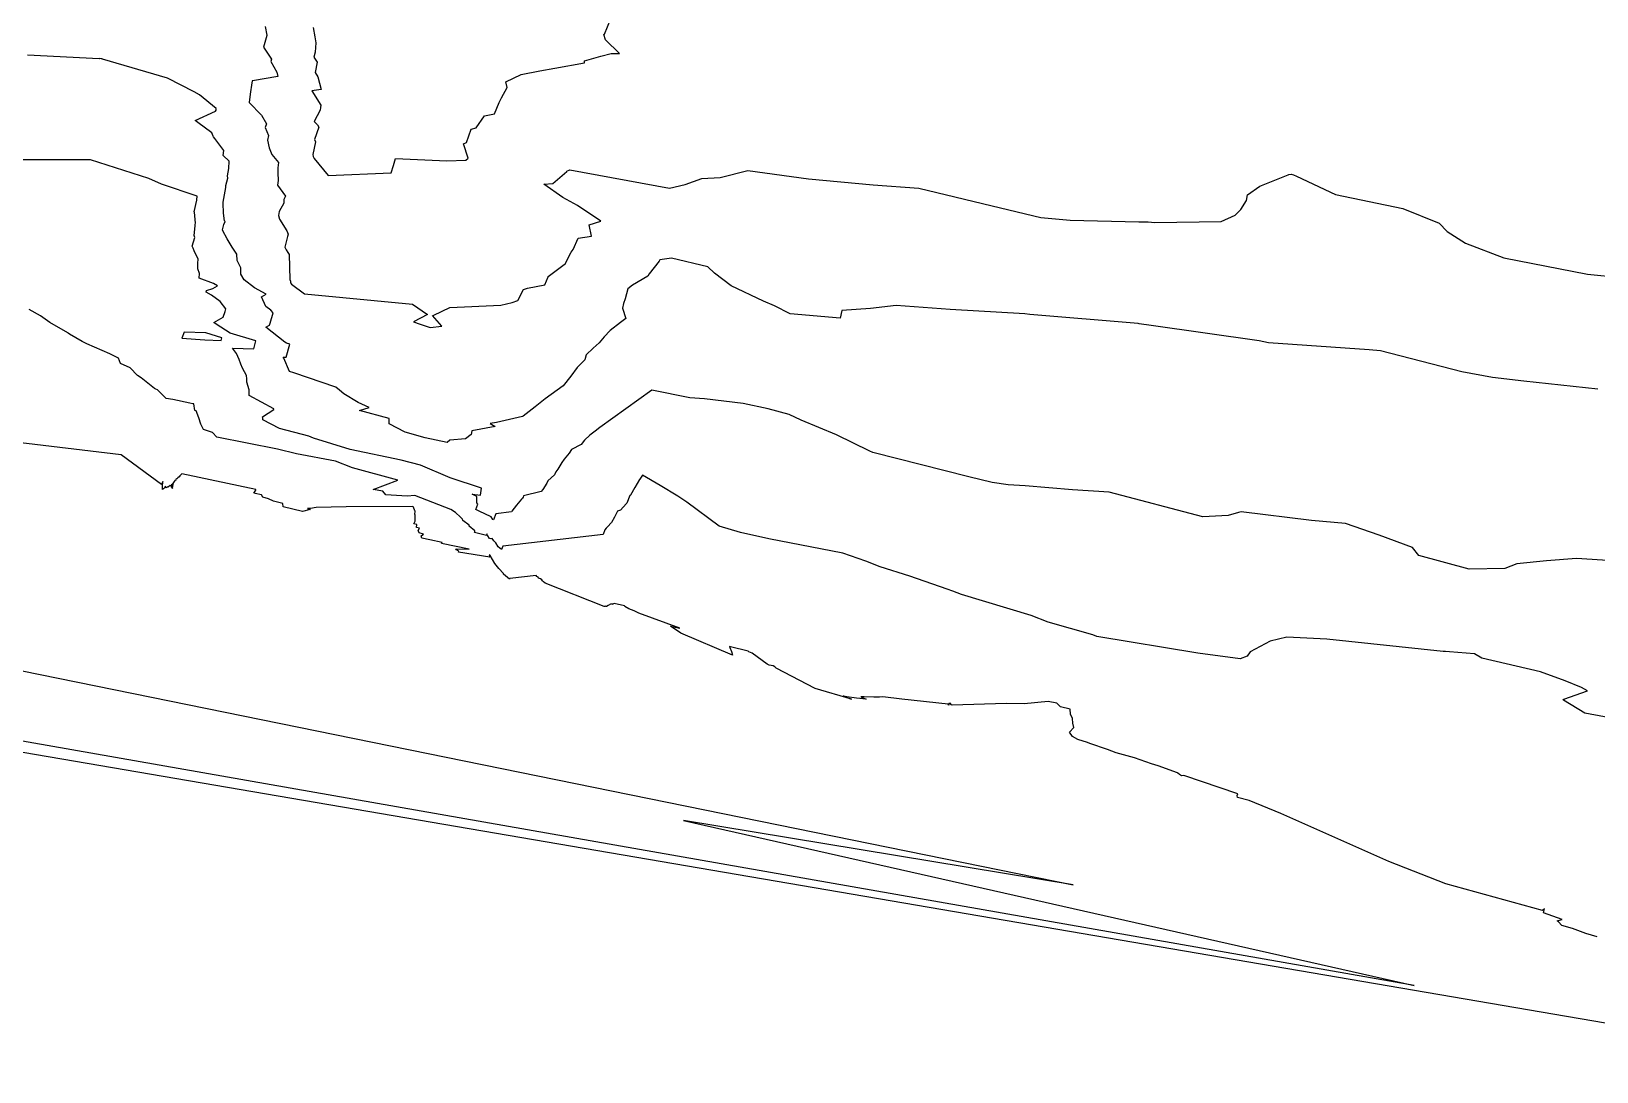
# Model space of a CAD drawing. Header units: metres. Extents: x 706349 to 713144, y 2649082 to 2655455.
# Drawn here: x 712364.1 to 712631.2, y 2651589.3 to 2651766.8 of the extents above; entities that cross this region are included whole.
import ezdxf

# ---------------------------------------------------------------- set-up
doc = ezdxf.new("R2010")
doc.units = ezdxf.units.M
for name, color, linetype in [('C-TINN-BNDY', 110, 'Continuous'), ('C-TOPO-MAJR', 9, 'Continuous'), ('C-TOPO-MINR', 8, 'Continuous')]:
    doc.layers.add(name, color=color, linetype=linetype)

msp = doc.modelspace()

# ---------------------------------------------------------------- linework, layer by layer
at = {"layer": 'C-TINN-BNDY', "color": 110, "linetype": 'Continuous', "lineweight": -3, "flags": 128}
msp.add_lwpolyline([(712681.07, 2651589.31), (711779.64, 2651743.41), (711777.72, 2651743.7), (711728.81, 2651751.11), (711728.46, 2651751.17), (708979.69, 2651949.91)], dxfattribs=at)
at = {"layer": 'C-TOPO-MAJR', "color": 9, "linetype": 'Continuous', "lineweight": -3, "flags": 128}
msp.add_lwpolyline([(712635.7, 2651676.36), (712627.71, 2651676.87), (712622.58, 2651676.5), (712617.55, 2651675.99), (712615.49, 2651675.17), (712609.4, 2651675.06), (712600.84, 2651677.37), (712599.75, 2651678.77), (712594.03, 2651680.87), (712588.29, 2651682.84), (712582.52, 2651683.34), (712570.5, 2651684.84), (712570.07, 2651684.7), (712568.31, 2651684.21), (712563.98, 2651684.01), (712547.98, 2651688.22), (712541.72, 2651688.61), (712533.65, 2651689.27), (712530.77, 2651689.46), (712528.05, 2651689.83), (712524.02, 2651690.82), (712507.64, 2651694.98), (712507.17, 2651695.22), (712501.44, 2651697.99), (712495.45, 2651700.47), (712493.36, 2651701.46), (712489.82, 2651702.44), (712485.56, 2651703.3), (712478.92, 2651704.13), (712476.46, 2651704.27), (712469.96, 2651705.59), (712461.06, 2651699.23), (712460.28, 2651698.6), (712459.35, 2651697.9), (712458.45, 2651697.07), (712457.9, 2651696.34), (712456.25, 2651695.49), (712455.85, 2651694.87), (712454.98, 2651693.81), (712454.59, 2651693.26), (712453.89, 2651692.14), (712453.59, 2651691.64), (712453.33, 2651691.17), (712452.2, 2651690.15), (712452.02, 2651689.74), (712451.37, 2651688.64), (712451.06, 2651688.29), (712448.07, 2651687.56), (712447.97, 2651687.36), (712447.87, 2651687.18), (712447.73, 2651687.03), (712446.85, 2651685.96), (712446.06, 2651684.95), (712446.01, 2651684.83), (712443.32, 2651684.51), (712442.94, 2651683.48), (712442.85, 2651683.55), (712442.55, 2651684), (712440.5, 2651684.96), (712439.93, 2651685.26), (712440.26, 2651686.15), (712440.11, 2651686.39), (712440.09, 2651687.44), (712439.31, 2651687.86), (712440.73, 2651687.71), (712440.87, 2651688.88), (712435.54, 2651690.64), (712430.47, 2651692.79), (712427.17, 2651693.68), (712418.5, 2651695.5), (712412.24, 2651697.39), (712411.43, 2651697.76), (712406.45, 2651699.08), (712403.59, 2651700.56), (712403.55, 2651700.8), (712403.54, 2651701.04), (712405.45, 2651702.33), (712405.46, 2651702.44), (712401.25, 2651704.71), (712401.23, 2651705.17), (712401.27, 2651705.64), (712400.83, 2651706.99), (712400.86, 2651707.52), (712400.78, 2651708.09), (712400.1, 2651709.38), (712399.85, 2651710.06), (712399.53, 2651710.82), (712399.08, 2651711.86), (712398.38, 2651712.75), (712402.02, 2651712.66), (712402.38, 2651714), (712398.03, 2651715.31), (712395.59, 2651716.88), (712395.24, 2651717.16), (712396.79, 2651718.07), (712397.14, 2651719.05), (712397.27, 2651719.49), (712396.3, 2651720.72), (712394.83, 2651721.81), (712393.93, 2651722.34), (712393.96, 2651722.63), (712395.02, 2651722.94), (712395.87, 2651723.41), (712395.17, 2651723.79), (712392.73, 2651724.74), (712392.8, 2651725.52), (712392.49, 2651726.29), (712392.51, 2651727.27), (712392.54, 2651727.93), (712391.84, 2651729.38), (712391.68, 2651729.83), (712391.53, 2651730.17), (712391.95, 2651731.66), (712391.86, 2651731.99), (712392.05, 2651733.63), (712392.01, 2651733.88), (712392.07, 2651734.1), (712391.91, 2651735.97), (712391.89, 2651736.04), (712392.32, 2651738.02), (712392.32, 2651738.06), (712392.35, 2651738.71), (712386.28, 2651740.78), (712384.14, 2651741.74), (712374.15, 2651744.91), (712366.64, 2651744.92), (712354.87, 2651744.89)], dxfattribs=at)
at = {"layer": 'C-TOPO-MINR', "color": 8, "linetype": 'Continuous', "lineweight": -3, "flags": 128}
for points, elevation in [([(712412.15, 2651767.48), (712412.43, 2651765.92), (712412.63, 2651764.89), (712412.52, 2651763.27), (712412.28, 2651762.44), (712412.86, 2651761.57), (712412.53, 2651759.83), (712412.95, 2651759.06), (712413.51, 2651756.93), (712411.95, 2651756.68), (712413.45, 2651754.25), (712413.39, 2651753.82), (712413.34, 2651753.4), (712412.36, 2651751.44), (712412.92, 2651750.86), (712413.14, 2651750.47), (712412.38, 2651748.38), (712412.54, 2651747.97), (712412.11, 2651745.82), (712412.19, 2651745.46), (712412.33, 2651745.12), (712414.71, 2651742.25), (712425.5, 2651742.66), (712425.88, 2651743.94), (712426.2, 2651745.15), (712434.96, 2651744.72), (712438.22, 2651744.84), (712438.63, 2651745.19), (712437.84, 2651747.64), (712438.35, 2651747.86), (712439.13, 2651750.13), (712439.96, 2651750.39), (712441.4, 2651752.41), (712443.1, 2651752.76), (712443.9, 2651754.7), (712444.28, 2651755.49), (712445.26, 2651757.27), (712445.02, 2651758.24), (712447.64, 2651759.47), (712450.83, 2651760.07), (712453.39, 2651760.56), (712458.47, 2651761.44), (712458.47, 2651761.77), (712461.27, 2651762.62), (712463.04, 2651763.03), (712464.46, 2651763.02), (712462.05, 2651765.37), (712461.77, 2651766.3), (712461.89, 2651766.33), (712462.92, 2651768.86)], -6), ([(712403.97, 2651767.63), (712404.25, 2651766.2), (712404.24, 2651766.1), (712403.67, 2651764.13), (712405.05, 2651762.08), (712404.97, 2651761.68), (712405.97, 2651759.86), (712406.16, 2651759.12), (712401.81, 2651758.4), (712401.77, 2651758.39), (712401.77, 2651758.38), (712401.64, 2651757.65), (712401.5, 2651756.53), (712401.27, 2651754.74), (712401.25, 2651754.69), (712403.37, 2651752.54), (712404.21, 2651751.05), (712403.97, 2651750.41), (712404.53, 2651749.03), (712404.38, 2651748.24), (712404.65, 2651746.98), (712405.12, 2651745.8), (712406.25, 2651744.44), (712406.14, 2651743.56), (712406.13, 2651742.7), (712406.2, 2651741.36), (712406.06, 2651740.57), (712407.45, 2651738.72), (712407.17, 2651738.15), (712407.14, 2651737.53), (712406.38, 2651736.07), (712406.26, 2651735.43), (712406.44, 2651734.76), (712407.65, 2651732.77), (712407.92, 2651732.24), (712407.76, 2651731.83), (712407.31, 2651730.02), (712407.58, 2651729.53), (712407.83, 2651729.11), (712408.09, 2651728.75), (712408.16, 2651724.49), (712408.31, 2651724.18), (712408.32, 2651723.94), (712408.45, 2651723.7), (712410.68, 2651722.02), (712429.09, 2651720.28), (712431.66, 2651718.5), (712429.3, 2651717.28), (712430.4, 2651716.86), (712432.13, 2651716.3), (712434.11, 2651716.55), (712432.55, 2651718.37), (712432.75, 2651718.41), (712435.51, 2651719.72), (712444.2, 2651720.09), (712446.14, 2651720.57), (712447.07, 2651720.88), (712448.07, 2651722.77), (712448.74, 2651723), (712451.7, 2651723.58), (712452.27, 2651724.92), (712452.28, 2651724.97), (712454.74, 2651726.9), (712455.16, 2651727.16), (712456.2, 2651729.17), (712456.55, 2651729.6), (712457.39, 2651731.55), (712459.65, 2651731.88), (712459.25, 2651733.82), (712461.27, 2651734.45), (712457.25, 2651737.09), (712454.77, 2651738.5), (712451.55, 2651740.78), (712453.07, 2651740.84), (712455.47, 2651742.9), (712455.45, 2651742.96), (712455.96, 2651743.18), (712472.99, 2651740.06), (712475.64, 2651740.71), (712478.51, 2651741.74), (712481.59, 2651741.87), (712486.32, 2651743.07), (712496.69, 2651741.64), (712507.7, 2651740.66), (712515.53, 2651740.06), (712529.47, 2651736.73), (712536.31, 2651735.06), (712541.34, 2651734.62), (712553.05, 2651734.3), (712554.66, 2651734.3), (712555.75, 2651734.22), (712567.12, 2651734.37), (712569.5, 2651735.46), (712570.44, 2651736.41), (712571.43, 2651737.99), (712571.57, 2651738.91), (712573.68, 2651740.42), (712578.55, 2651742.36), (712578.64, 2651742.41), (712579.05, 2651742.45), (712579.41, 2651742.32), (712579.95, 2651742.14), (712586.59, 2651739), (712598.11, 2651736.59), (712604.31, 2651734.09), (712605.68, 2651732.7), (712608.78, 2651730.66), (712615.33, 2651728.17), (712629.58, 2651725.38), (712635.32, 2651724.85)], -4), ([(712631.37, 2651705.76), (712618.74, 2651707.13), (712613.4, 2651707.77), (712608.18, 2651708.74), (712594.27, 2651712.34), (712592.37, 2651712.49), (712575.19, 2651713.67), (712573.6, 2651714.01), (712555.15, 2651716.63), (712553.09, 2651716.92), (712552.92, 2651716.95), (712534.47, 2651718.54), (712533.62, 2651718.63), (712520.83, 2651719.38), (712511.64, 2651720.06), (712507.28, 2651719.56), (712502.35, 2651719.21), (712502.06, 2651717.87), (712493.58, 2651718.6), (712490.91, 2651719.98), (712488.99, 2651720.79), (712483.47, 2651723.43), (712480.66, 2651725.55), (712479.51, 2651726.63), (712473.33, 2651728.14), (712471.32, 2651727.85), (712471.22, 2651727.62), (712469.47, 2651725.46), (712469.27, 2651725.07), (712466.67, 2651723.49), (712465.88, 2651722.87), (712465.43, 2651721.16), (712465.1, 2651720.39), (712464.96, 2651719.57), (712465.54, 2651717.82), (712464.6, 2651717.13), (712462.83, 2651715.79), (712461.83, 2651714.69), (712460.97, 2651713.68), (712459.95, 2651712.77), (712458.76, 2651711.62), (712458.52, 2651710.76), (712457.23, 2651709.46), (712456.14, 2651707.99), (712454.85, 2651706.32), (712451.75, 2651704.11), (712450.04, 2651702.74), (712448, 2651701.18), (712447.91, 2651701.09), (712443.42, 2651700.07), (712442.37, 2651699.9), (712443.23, 2651699.42), (712439.26, 2651698.65), (712439.15, 2651698.04), (712438.15, 2651697.27), (712435.47, 2651697.08), (712435.04, 2651696.66), (712431.26, 2651697.44), (712427.89, 2651698.46), (712425.12, 2651699.86), (712425.12, 2651700.78), (712420.05, 2651702.15), (712421.72, 2651702.65), (712419.85, 2651703.52), (712417.39, 2651704.96), (712416.68, 2651705.58), (712416.06, 2651706.13), (712408.86, 2651708.54), (712408.84, 2651708.58), (712408.13, 2651708.8), (712407.14, 2651711.09), (712407.04, 2651711.23), (712407.58, 2651711.21), (712408.17, 2651713.45), (712407.62, 2651713.62), (712407.31, 2651713.82), (712404.1, 2651716.34), (712404.69, 2651716.69), (712404.82, 2651717.06), (712405.32, 2651718.78), (712404.97, 2651719.23), (712404.08, 2651719.89), (712403.33, 2651721.52), (712404.16, 2651721.99), (712402.16, 2651723.07), (712400.38, 2651724.41), (712399.81, 2651725.42), (712399.8, 2651726.45), (712399.18, 2651727.73), (712399.16, 2651728.83), (712398.32, 2651730.02), (712397.49, 2651731.4), (712396.74, 2651732.78), (712396.7, 2651732.98), (712396.95, 2651733.87), (712397.14, 2651734.36), (712397.06, 2651734.5), (712396.84, 2651735.81), (712396.87, 2651735.98), (712396.82, 2651737.35), (712396.83, 2651737.66), (712397.06, 2651738.91), (712397.24, 2651740.17), (712397.24, 2651740.55), (712397.63, 2651741.77), (712397.56, 2651742.17), (712397.77, 2651743.43), (712397.84, 2651744.7), (712396.81, 2651745.63), (712396.9, 2651746.52), (712395.39, 2651748.53), (712395.16, 2651748.82), (712395.09, 2651748.95), (712394.85, 2651749.49), (712392.49, 2651751.29), (712392.04, 2651751.6), (712395.53, 2651753.23), (712395.61, 2651753.36), (712395.61, 2651753.38), (712395.61, 2651753.67), (712392.76, 2651756), (712391.85, 2651756.52), (712387.32, 2651758.82), (712376.24, 2651762.07), (712376.14, 2651762.11), (712376.01, 2651762.15), (712375.77, 2651762.18), (712375.65, 2651762.16), (712363.42, 2651762.79)], -2), ([(711987.85, 2651734), (712541.86, 2651621.18), (712475.33, 2651632.15), (712600.03, 2651604.04), (711813.71, 2651742.06)], 4), ([(712641.06, 2651648.25), (712629.13, 2651650.51), (712625.53, 2651652.69), (712625.45, 2651652.84), (712625.55, 2651652.9), (712629.62, 2651654.28), (712628.56, 2651654.85), (712625.81, 2651656.03), (712621.58, 2651657.52), (712611.58, 2651659.85), (712610.33, 2651660.59), (712606.03, 2651660.93), (712605.37, 2651661.03), (712604.97, 2651661.03), (712585.13, 2651663.13), (712578.3, 2651663.43), (712575.46, 2651662.77), (712572.05, 2651660.96), (712571.51, 2651660.21), (712570.36, 2651659.73), (712563.09, 2651660.71), (712545.88, 2651663.55), (712545.19, 2651663.87), (712537.58, 2651666.02), (712534.65, 2651667.14), (712522.77, 2651670.75), (712521.32, 2651671.31), (712520.36, 2651671.64), (712513.96, 2651673.84), (712508.91, 2651675.48), (712506.45, 2651676.42), (712502.54, 2651677.78), (712489.94, 2651680.25), (712485.06, 2651681.33), (712481.44, 2651682.37), (712475.92, 2651686.51), (712474.36, 2651687.53), (712471.39, 2651689.35), (712468.38, 2651691.07), (712467.89, 2651690.39), (712467.87, 2651690.36), (712467.06, 2651688.98), (712466.33, 2651687.71), (712466.2, 2651687.6), (712465.67, 2651686.34), (712465.58, 2651686.2), (712464.61, 2651685.11), (712464.07, 2651684.98), (712463.56, 2651683.94), (712463.08, 2651683.04), (712462.36, 2651682.3), (712462.15, 2651682.03), (712461.95, 2651681.79), (712461.65, 2651680.99), (712444.52, 2651678.98), (712444.31, 2651678.42), (712443.76, 2651678.89), (712443.31, 2651679.56), (712442.97, 2651679.92), (712442.71, 2651680.28), (712442.47, 2651680.24), (712442.23, 2651680.27), (712441.95, 2651680.74), (712441.92, 2651680.81), (712441.86, 2651680.94), (712441.82, 2651681.06), (712441.75, 2651680.8), (712439.69, 2651681.33), (712439.73, 2651681.4), (712439.73, 2651681.49), (712439.73, 2651681.58), (712438.76, 2651682.39), (712438.78, 2651682.54), (712437.7, 2651683.38), (712437.63, 2651683.6), (712437.3, 2651683.94), (712436.48, 2651684.72), (712435.64, 2651685.26), (712429.54, 2651687.6), (712428.21, 2651687.54), (712424.58, 2651687.77), (712424.05, 2651688.35), (712422.42, 2651688.63), (712426.6, 2651690.23), (712418.85, 2651692.37), (712415.97, 2651693.49), (712409.33, 2651694.76), (712406.06, 2651695.52), (712395.71, 2651697.58), (712395, 2651698.37), (712393.46, 2651698.87), (712392.98, 2651699.81), (712392.64, 2651700.87), (712392.2, 2651702.05), (712392, 2651702.15), (712391.78, 2651703.28), (712391.65, 2651703.29), (712391.15, 2651703.39), (712388.23, 2651704.02), (712387.06, 2651704.16), (712385.58, 2651705.63), (712385.31, 2651705.77), (712385.12, 2651705.91), (712382.8, 2651707.73), (712382.18, 2651708.12), (712380.93, 2651709.41), (712379.32, 2651710.15), (712378.95, 2651711.04), (712377.46, 2651711.82), (712373.52, 2651713.49), (712372.76, 2651713.93), (712370.57, 2651715.17), (712370.38, 2651715.32), (712370.32, 2651715.36), (712367.23, 2651717.15), (712365.66, 2651718.28), (712363.72, 2651719.34)], 2), ([(712631.26, 2651612.35), (712629.34, 2651612.9), (712627.02, 2651613.74), (712625.23, 2651614.27), (712624.63, 2651614.89), (712624.45, 2651615.05), (712625.27, 2651615.3), (712622.12, 2651616.42), (712622.11, 2651616.43), (712622.29, 2651617.08), (712621.9, 2651616.81), (712605.43, 2651621.39), (712595.7, 2651625.15), (712577.3, 2651633.34), (712571.86, 2651635.6), (712569.87, 2651636.1), (712569.8, 2651636.41), (712569.93, 2651636.75), (712560.74, 2651639.85), (712560.34, 2651639.78), (712560.01, 2651640), (712559.68, 2651640.27), (712559.64, 2651640.3), (712556.34, 2651641.49), (712555.23, 2651641.82), (712552.33, 2651642.85), (712549.19, 2651643.73), (712547.71, 2651644.28), (712544.7, 2651645.31), (712544.31, 2651645.48), (712542.62, 2651645.98), (712541.75, 2651646.49), (712541.23, 2651647.22), (712541.95, 2651648.02), (712541.78, 2651648.76), (712541.75, 2651649.58), (712541.4, 2651650.34), (712541.35, 2651651.18), (712539.68, 2651651.58), (712539.03, 2651652.2), (712537.59, 2651652.46), (712533.46, 2651652.07), (712530.42, 2651652.11), (712521.18, 2651651.86), (712521.09, 2651651.92), (712520.84, 2651652.22), (712520.62, 2651652.13), (712520.61, 2651651.95), (712520.62, 2651651.86), (712520.51, 2651652.04), (712512.62, 2651652.89), (712509.34, 2651653.27), (712508.82, 2651653.21), (712507.82, 2651653.24), (712506.21, 2651653.3), (712505.63, 2651653.25), (712506.5, 2651652.87), (712504.9, 2651653.05), (712503.2, 2651653.3), (712502.69, 2651653.4), (712502.58, 2651653.41), (712504.03, 2651652.85), (712497.84, 2651654.69), (712491.15, 2651658.17), (712490.96, 2651658.37), (712490.64, 2651658.55), (712489.95, 2651658.68), (712489.65, 2651658.84), (712487.09, 2651660.73), (712486.79, 2651660.84), (712486.52, 2651660.94), (712486.4, 2651661.04), (712483.38, 2651661.81), (712483.37, 2651661.81), (712483.18, 2651661.85), (712483.18, 2651661.85), (712483.24, 2651661.72), (712483.53, 2651661), (712483.73, 2651660.39), (712474.88, 2651664.16), (712473.16, 2651665.36), (712474.73, 2651665.01), (712467.71, 2651667.57), (712466.93, 2651667.94), (712466.03, 2651668.3), (712465.37, 2651668.67), (712465.3, 2651668.81), (712463.55, 2651669.21), (712463.43, 2651669.12), (712463.31, 2651669.07), (712463.17, 2651669.04), (712463.17, 2651669.17), (712462.92, 2651669.09), (712462.5, 2651668.83), (712462.24, 2651668.71), (712462.16, 2651668.7), (712462.06, 2651668.72), (712461.96, 2651668.7), (712461.9, 2651668.71), (712461.82, 2651668.68), (712451.75, 2651672.69), (712451.48, 2651672.87), (712451.27, 2651673.04), (712451.2, 2651673.23), (712450.98, 2651673.39), (712450.61, 2651673.51), (712450.55, 2651673.69), (712450.32, 2651673.82), (712450.19, 2651673.97), (712445.71, 2651673.45), (712445.68, 2651673.36), (712444.67, 2651674.22), (712444.62, 2651674.3), (712443.82, 2651675.16), (712443.19, 2651676.02), (712443.17, 2651676.01), (712443.16, 2651676.02), (712442.36, 2651677.39), (712442.22, 2651677.52), (712442.33, 2651677.12), (712436.97, 2651677.98), (712437.01, 2651678.05), (712436.91, 2651678.17), (712436.62, 2651678.33), (712436.52, 2651678.5), (712438.77, 2651678.47), (712434.07, 2651679.41), (712434.19, 2651679.62), (712432.1, 2651680.09), (712430.7, 2651680.36), (712430.57, 2651680.74), (712430.98, 2651681.04), (712430.23, 2651681.24), (712430.08, 2651681.66), (712430.31, 2651682.04), (712429.78, 2651682.19), (712429.88, 2651682.66), (712429.32, 2651682.8), (712429.59, 2651683.25), (712429.59, 2651683.78), (712429.58, 2651684.32), (712429.52, 2651684.37), (712429.58, 2651684.95), (712429.52, 2651684.99), (712429.31, 2651685.63), (712429.17, 2651685.77), (712417.79, 2651685.7), (712412.67, 2651685.59), (712411.69, 2651685.43), (712411.2, 2651685.39), (712411.64, 2651685.26), (712410.36, 2651684.91), (712407.06, 2651685.72), (712407.01, 2651686.26), (712405.38, 2651686.65), (712404.54, 2651687.04), (712403.55, 2651687.35), (712403.34, 2651687.73), (712402.25, 2651687.97), (712402.06, 2651688.03), (712402.36, 2651688.53), (712402.36, 2651688.63), (712389.76, 2651691.33), (712389.76, 2651691.34), (712389.6, 2651691.18), (712389.43, 2651691), (712389.28, 2651690.83), (712389.28, 2651690.79), (712389.06, 2651690.65), (712388.92, 2651690.48), (712388.75, 2651690.37), (712388.77, 2651690.28), (712388.59, 2651690.15), (712388.5, 2651690.05), (712388.38, 2651689.93), (712388.26, 2651689.84), (712388.28, 2651689.73), (712388.15, 2651689.59), (712388.01, 2651689.45), (712387.88, 2651689.32), (712387.77, 2651689.2), (712387.74, 2651689.31), (712387.62, 2651689.24), (712387.4, 2651689.03), (712387.37, 2651689.19), (712387.21, 2651688.98), (712387.16, 2651689), (712387.01, 2651688.96), (712386.98, 2651689.24), (712386.81, 2651688.92), (712386.64, 2651688.78), (712386.47, 2651688.65), (712386.45, 2651688.98), (712386.44, 2651689.09), (712386.54, 2651690.02), (712386.31, 2651689.53), (712379.38, 2651694.55), (712354.15, 2651697.58)], 4)]:
    msp.add_lwpolyline(points, dxfattribs=dict(at, elevation=elevation))
for points, elevation in [([(712390.14, 2651715.49), (712389.75, 2651714.46), (712393.66, 2651714.17), (712396.47, 2651714.1), (712396.58, 2651714.54), (712393.85, 2651715.37), (712390.14, 2651715.49)], 2), ([(712387.96, 2651689.13), (712388.19, 2651688.83), (712388.3, 2651689.51), (712388.23, 2651689.42), (712388.16, 2651689.35), (712388.09, 2651689.26), (712388.02, 2651689.19), (712387.96, 2651689.13)], 4)]:
    msp.add_lwpolyline(points, close=True, dxfattribs=dict(at, elevation=elevation))

doc.saveas('drawing.dxf')
